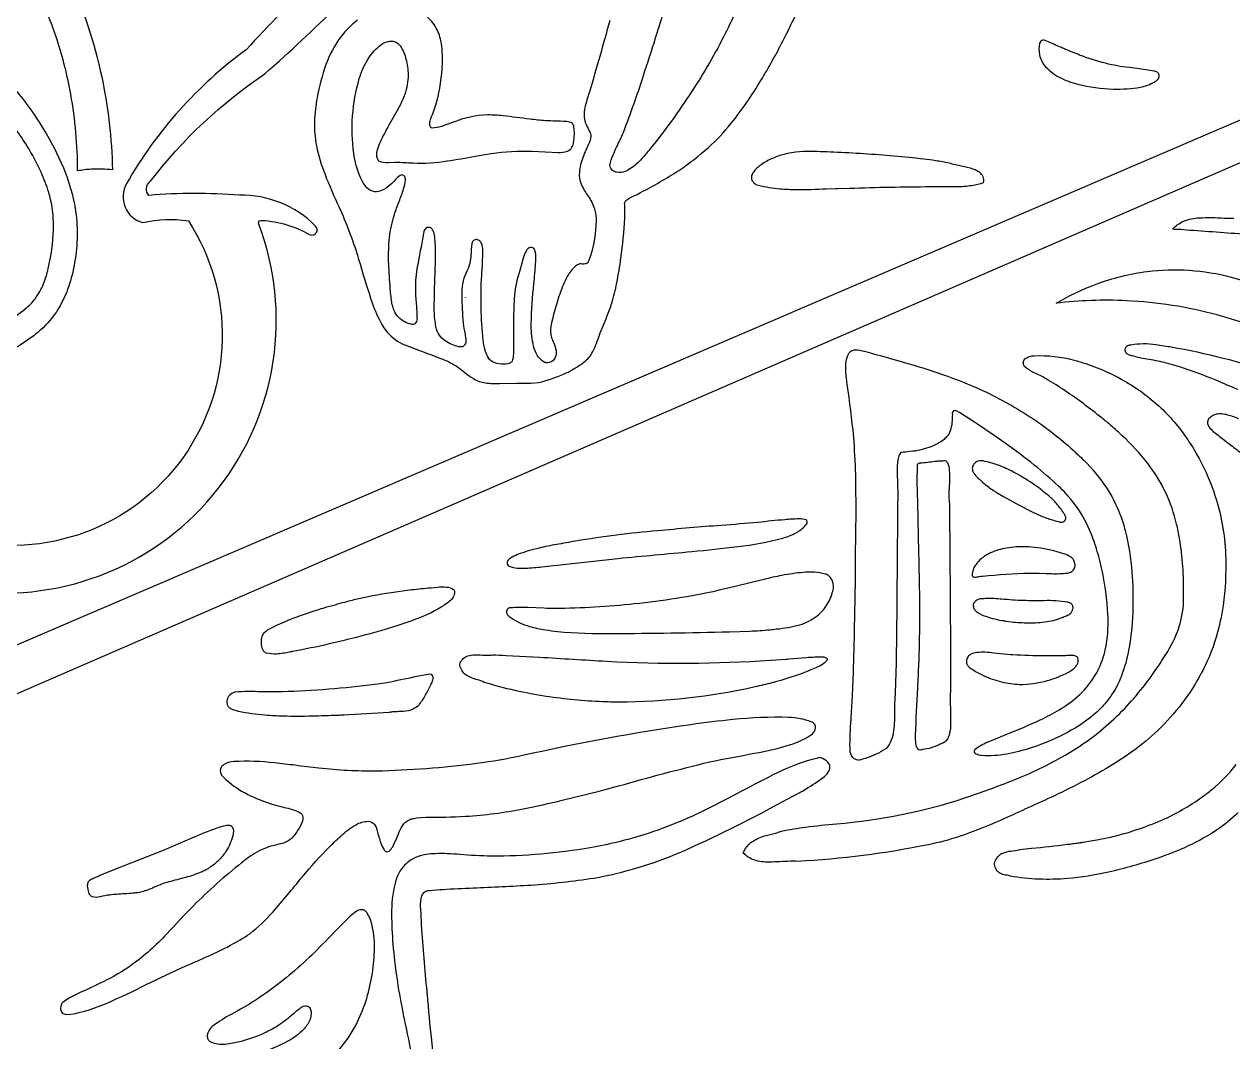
# Model space of a CAD drawing. Header units: millimetres. Extents: x 0 to 1000, y 0 to 780.
# Drawn here: x 232.5 to 430.3, y 267.4 to 434 of the extents above; entities that cross this region are included whole.
import ezdxf

# ---------------------------------------------------------------- set-up
doc = ezdxf.new("R2010")
doc.units = ezdxf.units.MM
doc.layers.add('Default', color=70, linetype='Continuous')

msp = doc.modelspace()

# ---------------------------------------------------------------- linework, layer by layer
at = {"layer": 'Default'}
msp.add_lwpolyline([(152.85, 290.35), (685.43, 521.64), (683.3, 526.41), (148.1, 296.68)], close=True, dxfattribs=at)
for points in [[(210.13, 465.61), (212.57, 472.25), (214.66, 470.84, -0.019845), (220.06, 466.78, -0.034778), (228.01, 459.24, -0.041326), (234.84, 450.47, -0.024449), (238.4, 444.42, -0.036712), (242.54, 434.77, -0.053665), (246.37, 417.88, -0.022968), (246.9, 410.15, 0.040906), (243.45, 410.26, 0.03258), (241.21, 409.98, 0.044299), (240.08, 422.53, 0.035259), (237.83, 431.47, 0.016209), (236.49, 435.15, 0.031532), (233.19, 442.03, 0.030423), (229.34, 448.05, 0.021831), (225.77, 452.47, 0.029396), (220.51, 457.79, 0.018181), (216.49, 461.18, 0.011385), (214.05, 462.99, 0.019843), (210.13, 465.61)], [(271.37, 401.88, -0.119101), (279.27, 399.5, 0.785311), (280.16, 400.96, 0.204394), (267.71, 406, 0.041011), (252.88, 405.97, -0.447106), (253.09, 408.25, -0.080763), (271.93, 425.95, 0.030917), (294.76, 448.68, 0.122508), (291.79, 453.07, 0.016918), (268.79, 429.81, 0.105826), (249.21, 407.9, 0.490909), (251.87, 401.52, -0.09331), (259.33, 401.83, -0.680867), (222.12, 349.68, 0.342865), (207.86, 372.04, 0.126397), (209.61, 367.47, -0.239508), (219.27, 351.21, -0.244317), (220.35, 343.06, 0.092017), (217.98, 331.84, 0.97392), (220.5, 331.47, 0.042275), (223.58, 341.18, 0.564959), (270.8, 401.44, -0.443517)], [(398.67, 430.9, 0.115695), (398.66, 428.99, 0.062094), (399.02, 427.95, 0.048762), (399.38, 427.36, 0.048196), (400.57, 426.18, 0.054633), (401.88, 425.33, 0.030059), (403.45, 424.66, 0.041649), (403.81, 424.53), (404.92, 424.19, 0.054372), (410.75, 423.39, 0.021072), (413.01, 423.43), (413.6, 423.47), (414.61, 423.59, 0.081318), (416.92, 424.27, 0.022263), (417.57, 424.62, 0.108667), (418.02, 424.94, 0.125937), (418.23, 425.32, 0.031408), (418.25, 425.45, 0.120016), (418.17, 425.87, 0.115102), (418.01, 426.08, 0.102013), (417.64, 426.27, 0.070343), (417.39, 426.3), (416.4, 426.49), (414.66, 426.74), (413.36, 426.91, -0.036502), (409.46, 427.6, -0.027484), (405.21, 428.96, -0.002315), (402.81, 429.92, -0.010289), (402.07, 430.25, -0.021324), (401.03, 430.71, -0.026274), (399.87, 431.24, 0.124842), (399.23, 431.38, 0.168373), (398.89, 431.23, 0.101585)], [(389.49, 408.08, 0.162739), (389.43, 409.04, 0.087326), (389.18, 409.42, 0.081698), (388.68, 409.85, 0.065995), (387.5, 410.36), (386.59, 410.6), (384.91, 410.96, -0.027775), (383.86, 411.26, 0.018697), (381.65, 411.64, 0.019719), (379.71, 411.91, 0.012999), (374.84, 412.41, 0.008114), (364.97, 413.05, 0.009445), (360.68, 413.16, 0.086845), (355.54, 412.28, 0.043802), (353.77, 411.42, 0.020405), (352.89, 410.85, 0.062858), (351.82, 409.8, 0.063801), (351.54, 409.25, 0.16583), (351.56, 408.52, 0.077641), (351.76, 408.19, 0.079526), (352.23, 407.75, 0.03513), (352.68, 407.63, 0.037173), (356.17, 407.05, 0.013258), (358.81, 406.94, 0.015122), (363.76, 407.07), (365.25, 407.11, -0.032677), (365.62, 407.12, -0.041789), (366.17, 407.13, -0.043481), (366.73, 407.13, -0.006844), (379.99, 407.41), (380.59, 407.44), (385.05, 407.42, 0.034889), (387.62, 407.62, 0.043291)], [(458.65, 370.13, 0.032377), (449.11, 376.99, 0.034736), (439.11, 382.35, 0.040595), (427.73, 386.41, 0.053965), (412.9, 388.73, 0.041737), (401.4, 388.32, -0.044452), (407.95, 391.45, -0.058099), (416.27, 393.51, -0.095921), (430.04, 392.6, -0.058836), (438.91, 389.05, -0.048313), (446.54, 383.85, -0.042765), (453.47, 376.92, -0.030638), (458.37, 370.3)], [(304.72, 389.26, -0.001284), (304.71, 389.22)], [(384.39, 370.13, -0.018034), (384.32, 368.76, -0.056948), (384.05, 367.44, -0.083824), (383.45, 366.42, -0.053322), (382.89, 365.91, -0.051785), (381.94, 365.31, -0.069063), (379.05, 364.27, -0.040018), (377.51, 364.04, 0.008463), (375.98, 363.86, 0.14287), (375.57, 363.14, 0.052203), (375.37, 361.21, 0.011821), (375.43, 358.5, 0.00474), (375.48, 356.89, -0.04005), (375.42, 355.8, -0.001594), (375.25, 334.46), (375.17, 329.49), (375.05, 324.52, 0.037216), (374.96, 323.31, 0.015028), (374.92, 321.17, -0.039541), (374.7, 317.94, -0.072474), (374.24, 316.41, -0.091211), (373.6, 315.49, -0.029699), (373.38, 315.29, -0.063867), (370.4, 313.87, -0.021389), (369.42, 313.59, -0.217435), (368.46, 313.67, -0.143919), (367.88, 314.28, -0.126538), (367.64, 315.45, -0.022357), (367.81, 320.23, 0.005631), (368.04, 323.81, 0.005117), (368.37, 333.95, -0.000684), (368.5, 340.93, 0.002601), (368.52, 342.58, 0.006363), (368.56, 345.45), (368.62, 352.01, 0.004936), (368.6, 358.72, 0.012236), (368.35, 364.91), (368.26, 366.33), (368.14, 367.55, 0.006378), (367.04, 376.08, -0.038557), (366.97, 378.41, -0.087987), (367.28, 379.76, -0.038144), (367.51, 380.19, -0.123421), (368.01, 380.59, -0.078361), (368.32, 380.68, -0.061169), (368.86, 380.7, -0.021089), (371.88, 379.94), (372.78, 379.7), (377.13, 378.47, -0.013513), (383.61, 376.37, -0.02067), (389.99, 373.74, -0.035457), (398.05, 369.1, -0.040259), (404.98, 363.51, -0.000772), (405.95, 362.58, -0.049012), (409.49, 358.27, -0.056163), (411.82, 353.81, -0.031799), (412.68, 351.1, -0.043473), (413.8, 344.27, -0.026436), (413.94, 338.54, -0.040028), (413.29, 331.75, -0.052207), (412, 327.15, -0.017334), (411.44, 325.85, -0.052005), (409.55, 322.98, -0.04117), (407.79, 321.17, -0.049203), (404.49, 318.77, -0.040092), (399.32, 316.25, -0.032179), (395.27, 314.95, -0.008776), (393.31, 314.51, -0.065385), (389.19, 314.26, -0.090736), (388.28, 314.5, -0.179167), (388.01, 314.82, -0.157709), (388.08, 315.21, -0.056283), (388.14, 315.29, -0.070971), (390.05, 316.44), (390.11, 316.47), (392.16, 317.3, -0.014979), (393.45, 317.82, 0.015298), (398.79, 320.11, 0.023034), (401.89, 321.76, 0.057538), (405.24, 324.26, 0.077339), (407.89, 327.6, 0.023424), (408.58, 328.96, 0.067245), (409.69, 333.08, 0.052446), (409.81, 338.16, 0.043771), (408.57, 345.99, 0.020741), (407.59, 349.33, 0.04901), (405.82, 353.28, 0.056173), (402.97, 357.18, 0.017968), (401.78, 358.36, 0.023424), (397.8, 361.82, 0.014809), (393.03, 365.4), (391.24, 366.68), (388.52, 368.53, 0.032863), (388.18, 368.76), (385.55, 370.42, 0.026145), (384.97, 370.72, 0.167731), (384.59, 370.73, 0.19568), (384.38, 370.35, 0.07654)], [(396.2, 377.97, -0.092811), (396.02, 378.46, -0.17618), (396.14, 379.04, -0.102343), (396.45, 379.32, -0.08117), (397.03, 379.58, -0.069791), (397.81, 379.73, -0.075591), (404.34, 378.99, -0.016799), (406.23, 378.43), (408.11, 377.77, -0.051974), (414.87, 374.15, -0.056959), (420.09, 369.6, -0.055736), (424.38, 363.63, -0.041689), (427.19, 357.43, -0.067926), (429.09, 347.81, -0.020449), (429.15, 344.72, -0.046426), (428.37, 336.87, -0.051422), (426.46, 330.52, -0.055502), (422.42, 323.39, -0.038083), (418.52, 318.86, -0.035913), (414.48, 315.37, -0.040235), (405.45, 309.84, -0.010821), (400.49, 307.4, -0.001478), (392.28, 303.65, -0.023965), (385.5, 301.01, -0.029779), (380.49, 299.67, -0.037342), (359.03, 296.94, 0.038209), (357.9, 296.97, -0.007736), (354.45, 296.81, -0.091568), (351.94, 297.17, -0.100099), (350.16, 298.28, -0.099329), (351.1, 299.72, -0.066733), (351.76, 300.24, -0.089398), (353.9, 301.17, -0.003189), (355.64, 301.63, 0.020746), (356.45, 301.9, -0.022171), (360.34, 302.54, -0.012393), (365.45, 303.08, 0.058573), (386.45, 307.33, 0.012403), (393.97, 310.07, 0.033304), (402.26, 313.98, 0.035227), (407.78, 317.62, 0.051239), (414.51, 324.11, 0.040809), (419.95, 331.82, 0.064478), (421.73, 336.09, 0.073199), (422.24, 340.61, 0.046262), (421.57, 349.81, 0.013718), (421.11, 352.16, 0.050314), (419.33, 357.29, 0.061952), (415.93, 362.65, 0.042779), (411.57, 367.22, 0.002067), (409.6, 368.93, -0.018942), (408.86, 369.55, 0.017857), (402.84, 373.99, 0.018558), (399.89, 375.84, 0.043191), (398.96, 376.36), (397.55, 377.05, -0.058748)], [(379.41, 362.2, -0.003855), (381.83, 362.47, -0.037201), (382.53, 362.53, 0.008947), (383.2, 362.56, -0.139502), (383.58, 362.23, -0.110252), (383.8, 361.59, -0.043207), (383.92, 360.17, -0.01402), (383.9, 359.03), (383.87, 358.19, 0.029565), (383.84, 357.48, 0.047144), (383.92, 355.42, -0.000124), (384.04, 339.26), (384.08, 332.1), (384.09, 324.99, 0.038831), (384.05, 322.55, -0.024386), (384.09, 319.12, -0.059003), (383.85, 317.59, -0.080188), (383.5, 316.83, -0.045924), (383.27, 316.54, -0.057892), (380.92, 315.54, -0.035153), (379.52, 315.23, 0.030055), (379.36, 315.18, -0.177039), (378.91, 315.22, -0.131828), (378.54, 315.76, -0.041906), (378.44, 316.21, -0.057118), (378.38, 317.57), (378.38, 317.62, -0.00758), (378.72, 325.33, 0.009224), (378.83, 327.29, 0.010608), (379.05, 334.46, 0.004232), (379.06, 338.83, 0.00741), (379.02, 342.46, 0.002773), (378.77, 353.28), (378.67, 357.46, -0.001616), (378.65, 359.55, -0.011452), (378.7, 361.59, 0.048887), (378.69, 361.79, -0.203226), (378.73, 362, -0.073086), (378.76, 362.04, -0.152906), (379.35, 362.2)], [(402.66, 353.91, 0.037324), (401.45, 355.51, 0.038066), (400.16, 356.78, 0.02153), (397.91, 358.55, 0.027793), (394.74, 360.49, 0.012424), (393.48, 361.14, 0.039326), (390.91, 362.12, 0.018366), (389.73, 362.43, 0.18406), (388.57, 362.44, 0.05774), (388.18, 362.23, 0.086023), (387.83, 361.86, 0.083038), (387.7, 361.57, 0.139991), (387.71, 360.91, 0.042121), (387.81, 360.67, 0.068677), (388.18, 360.13, 0.034722), (390.09, 358.41, 0.030495), (391.75, 357.27), (392.67, 356.72), (395.45, 355.18), (397, 354.4, 0.034455), (399.84, 353.15, 0.023586), (401.76, 352.56, 0.206067), (402.63, 352.57, 0.184145), (402.88, 352.79, 0.162808), (402.96, 353.27, 0.07731), (402.75, 353.77, 0.030447)], [(360.36, 351.97, 0.080656), (360.61, 352.32, 0.231138), (360.59, 352.71, 0.242426), (360.44, 352.83, 0.122652), (359.3, 353.01, 0.014614), (356.97, 352.88, 0.00406), (352.62, 352.44, -0.004941), (346.57, 351.95, 0.002655), (336.12, 351.07, 0.01877), (322.73, 349.37, -0.002981), (319.58, 348.82, 0.016923), (316.75, 348.22, 0.035903), (313.21, 347.17, 0.043139), (312.06, 346.58, 0.120325), (311.55, 346.04, 0.256055), (311.58, 345.56, 0.077528), (311.86, 345.25, 0.095362), (314.53, 344.94, 0.003289), (317.2, 345.16), (329.65, 346.55, 0.000414), (341.76, 347.67, 0.006202), (349.25, 348.47, 0.034079), (356.63, 349.87, 0.051063), (358.81, 350.73, 0.078565)], [(387.65, 343.71, 0.117936), (387.8, 343.54, 0.198214), (388.05, 343.49, 0.055452), (388.79, 343.58, -0.058236), (389.32, 343.62, -0.021806), (397.07, 344.15), (398.61, 344.14), (399.77, 344.09, 0.02406), (400.64, 344.05, 0.03551), (403.24, 344.13, 0.123237), (403.93, 344.39, 0.023545), (404.06, 344.5, 0.11152), (404.33, 344.82, 0.121402), (404.48, 345.47, 0.047885), (404.44, 345.74, 0.074971), (404.21, 346.31, 0.079993), (403.91, 346.67, 0.070049), (403.65, 346.85, 0.046546), (402.59, 347.31, 0.046938), (398.34, 348.27, 0.02159), (396.39, 348.44, 0.044616), (393.27, 348.24, 0.065666), (390.63, 347.44, 0.060708), (389.11, 346.49, 0.065035), (388.27, 345.57, 0.01933), (388.03, 345.21, 0.085024), (387.72, 344.45, 0.064101)], [(364.83, 341.2, 0.167475), (364.8, 342.81, 0.141917), (364.12, 343.73, 0.099637), (363.6, 343.98, 0.084771), (359.98, 344.25, 0.02011), (356.49, 343.76, 0.008771), (353.53, 343.1), (348.84, 341.93), (346.03, 341.27, -0.026927), (332.33, 339.08, -0.026379), (319.33, 338.35, -0.027537), (317.55, 338.37), (314.89, 338.49, 0.005924), (313.18, 338.51, 0.024496), (312.23, 338.45, 0.155515), (311.64, 338.31, 0.194891), (311.42, 337.87, 0.156598), (311.51, 337.43, 0.075573), (311.84, 337.02, 0.078933), (312.16, 336.81, 0.072567), (315.17, 335.41, 0.036129), (317.8, 334.85, 0.007889), (319.74, 334.58, 0.023598), (328.74, 334.24, 0.00421), (347.9, 334.52), (351.26, 334.65, 0.01567), (354.49, 334.87, 0.006841), (355.61, 334.99, 0.046946), (359.4, 335.67, 0.087983), (362.29, 337.14, 0.0738), (363.8, 338.82, 0.084864)], [(271.31, 333.08, -0.095918), (271.48, 333.91, -0.047453), (271.64, 334.21, -0.079423), (272.3, 334.85, -0.051344), (272.72, 335.09), (273.9, 335.67, -0.022698), (275.45, 336.33, -0.01641), (278.19, 337.36), (280.25, 338.05, -0.009332), (283.8, 339.09, -0.012575), (285.33, 339.49, -0.016642), (286.5, 339.79, -0.025318), (292.51, 340.97), (295.53, 341.38, -0.00568), (298.56, 341.71, 0.034642), (299.1, 341.72), (300.04, 341.82, -0.068229), (301.61, 341.86, -0.1155), (302.72, 341.45, -0.013844), (302.85, 341.35, -0.141188), (302.79, 340.43, -0.116704), (302.28, 339.68, -0.035262), (301.52, 339.09, 0.042375), (300.74, 338.54, -0.0435), (296.14, 336.41), (295.92, 336.33), (293.46, 335.5), (292.22, 335.12, -0.044268), (291.91, 335.02, -0.011198), (289.81, 334.41, -0.018636), (277.88, 331.57), (276.44, 331.31, -0.037184), (275.9, 331.2, -0.038036), (273.78, 330.88, -0.076525), (272.09, 331.05, -0.136665), (271.68, 331.35, -0.092493), (271.43, 331.86, -0.083827)], [(387.86, 339.17, 0.141421), (387.87, 338.47, 0.039399), (387.93, 338.31, 0.067764), (388.25, 337.89, 0.081446), (388.64, 337.61), (389.45, 337.21, 0.044166), (392.54, 336.38, 0.008428), (393.13, 336.28), (394.06, 336.16, 0.017637), (396.86, 335.99, 0.045558), (399.91, 336.2, 0.067238), (402.55, 336.93, 0.017511), (403.23, 337.25, 0.115559), (403.64, 337.45, 0.087991), (403.96, 337.86, 0.055564), (404.13, 338.27, 0.130468), (404.09, 338.78, 0.090118), (403.97, 339.01, 0.067891), (403.82, 339.15, 0.10051), (403.45, 339.32, 0.049274), (403.27, 339.35, 0.055768), (399.43, 339.61, -0.016104), (396.5, 339.63, -0.019186), (392.89, 339.84, 0.018168), (390.12, 339.98, 0.007657), (388.93, 339.9, 0.121909), (388.38, 339.71, 0.094173), (387.92, 339.25, 0.011944)], [(303.77, 329.21, -0.096299), (304.19, 330, -0.131483), (304.81, 330.48, -0.068589), (305.94, 330.73), (306.73, 330.75, 0.006035), (308.22, 330.68, 0.043372), (309.12, 330.75, -0.003306), (311.33, 330.67), (316.8, 330.39, 0.00285), (327.82, 329.71, 0.029853), (354.62, 329.87), (357.2, 330.04, 0.010589), (357.61, 330.09), (360.47, 330.33, -0.027446), (363.33, 330.41, -0.121232), (363.83, 330.19, -0.288862), (363.86, 329.83, -0.094293), (362.87, 329.03, -0.039488), (362.06, 328.65, -0.037565), (355.45, 326.32, 0.0191), (354.86, 326.16, 0.003318), (352.1, 325.5, -0.055904), (329.77, 323.02, -0.006564), (327.14, 323.06, -0.026878), (317.89, 323.95, -0.035365), (307.77, 326.24, 0.057533), (306.65, 326.66, -0.077935), (304.8, 327.44, -0.19578), (303.79, 329.05)], [(386.69, 329.8, 0.106364), (386.78, 329.24, 0.048262), (386.86, 329.05, 0.071042), (387.26, 328.62, 0.050659), (387.54, 328.44, -0.036983), (388.28, 327.98, 0.043718), (390.95, 326.78, 0.050973), (393.98, 326.04, 0.023249), (395.36, 325.92, 0.071849), (399.96, 326.53, 0.050186), (403.31, 327.87, 0.055028), (404.41, 328.65, 0.086428), (404.79, 329.11, 0.048275), (404.93, 329.39, 0.162195), (404.95, 330.27, 0.098834), (404.58, 330.53, 0.089894), (404.26, 330.62, 0.0397), (403.17, 330.63, -0.045175), (402.08, 330.61, -0.002446), (399.49, 330.58, -0.016207), (394.3, 330.75), (393.93, 330.77), (391.16, 331.05, 0.053284), (388.39, 331.14, 0.099257), (387.34, 330.82, 0.105502), (386.97, 330.47, 0.090376), (386.71, 329.86, 0.040518)], [(265.69, 323.01, -0.10848), (265.86, 323.8, -0.108102), (266.16, 324.22, -0.10825), (266.81, 324.63, -0.043349), (267.07, 324.7, -0.012096), (268.97, 324.81, -0.001512), (272.44, 324.73, 0.014554), (274.69, 324.76, 0.02636), (289.88, 325.97), (291.51, 326.19), (292.4, 326.34, 0.001825), (297.03, 327.31), (298.58, 327.6, -0.17961), (299.06, 327.59, -0.165374), (299.3, 327.27, -0.127901), (299.34, 326.8, -0.084712), (299.09, 326.07, -0.021866), (299, 325.92, -0.023361), (298.11, 324.14, -0.034861), (297.05, 322.54, -0.082666), (296.27, 321.95, -0.045025), (295.69, 321.72, -0.077218), (294.07, 321.47, -0.006346), (292.93, 321.42, 0.037171), (292.21, 321.32, -0.007831), (284.77, 320.88, -0.019435), (283.84, 320.84, -0.002783), (279.6, 320.7, -0.01197), (274.85, 320.7, -0.011832), (271.87, 320.86, -0.032815), (267.56, 321.48, 0.006537), (266.85, 321.69, -0.075253), (266.11, 322.04, -0.128908), (265.8, 322.45, -0.093401)], [(238.42, 272.74, 0.174958), (238.69, 272.15, 0.180603), (239.37, 271.89), (240.08, 271.9, 0.05587), (246.03, 273.75, 0.01514), (252.43, 276.78, -0.00977), (258.9, 279.82, 0.01942), (266.23, 283.2, 0.026898), (269.38, 285.1, 0.046301), (273.17, 288.64, 0.006332), (277.95, 294.36, -0.022584), (282.44, 299.32, -0.012176), (284.55, 301.33, -0.063541), (287.01, 303.07, -0.133855), (289.02, 303.49, -0.211191), (289.97, 302.72, -0.076632), (290.23, 301.94, 0.01939), (290.84, 299.92, 0.050091), (291.36, 298.84, 0.245236), (291.83, 298.52, 0.184227), (292.19, 298.63, 0.123371), (292.78, 299.33, 0.023551), (293.71, 301.44, -0.030239), (294.37, 302.76, -0.133088), (295.55, 303.76, -0.074914), (296.2, 303.96, -0.070883), (296.7, 304.04), (298.21, 304.15, 0.012589), (304.7, 304.33, 0.036276), (314.16, 305.56, 0.010659), (320.54, 306.94), (326.58, 308.44, -0.004453), (329.73, 309.28, -0.011127), (344.66, 313.22, -0.007978), (352.02, 314.63, 0.030508), (357.92, 316.07, 0.063746), (361.03, 317.5, 0.174527), (361.83, 318.25, 0.275201), (361.86, 319.34, 0.186236), (361.27, 319.77, 0.084323), (357.61, 320.52, 0.029762), (348.46, 320.15, 0.013132), (341.61, 319.31, 0.019509), (314.05, 314.26, -0.022743), (306.48, 312.95, -0.027787), (290.08, 311.71, -0.030675), (280.71, 312.19, -0.014191), (276.83, 312.68, -0.004512), (273.46, 313.06, 0.042985), (266.78, 313.27, 0.163559), (265.06, 312.74, 0.057403), (264.7, 312.37, 0.266056), (264.69, 311.24, 0.095936), (265.14, 310.66, 0.069482), (268.63, 308.14, 0.034921), (272.44, 306.5, 0.014013), (275.69, 305.63, -0.063748), (277.72, 304.85, -0.225011), (278.09, 303.97, -0.128992), (277.45, 302.39, -0.058047), (276.33, 300.81, -0.133581), (274.69, 299.87, 0.006406), (272.63, 299.35, 0.07162), (269.56, 297.83, 0.030118), (268.04, 296.7, 0.027621), (260.15, 289.66, 0.005465), (255.8, 285.07, -0.051901), (250.13, 280.04, -0.044943), (245.36, 277.21, -0.005537), (241.73, 275.5), (239.97, 274.63, 0.022965), (239, 274.01, 0.185044), (238.44, 273.2, 0.088096)], [(242.84, 292.92, -0.109427), (242.93, 293.47, -0.100798), (243.12, 293.77, -0.076562), (243.73, 294.18, -0.036142), (244.1, 294.32, 0.046396), (244.88, 294.67), (247.48, 295.71), (255.27, 298.78), (256.43, 299.26), (260.47, 301, -0.023219), (264.55, 302.6), (265.13, 302.75, -0.105999), (266.06, 302.86, -0.16378), (266.47, 302.65, -0.112886), (266.57, 302.51, -0.121119), (266.7, 301.88, -0.067222), (266.4, 300.42, -0.027299), (266.2, 299.92, -0.03202), (265.54, 298.68, -0.05077), (264.41, 297.24, -0.027308), (263.78, 296.65, -0.052476), (262.18, 295.53, -0.018881), (261.6, 295.25), (260.85, 294.94, -0.030485), (258.16, 294.11, 0.007712), (255.45, 293.38, 0.007234), (254.46, 293.01), (253.73, 292.69, -0.049119), (251.7, 291.94, -0.054818), (250.94, 291.79, 0.012819), (250.3, 291.73, -0.007988), (247.57, 291.54, 0.037112), (246.47, 291.43, 0.049272), (244.89, 291.12, -0.119591), (243.56, 291.11, -0.118806), (243.19, 291.53, -0.054687), (243.05, 291.87, -0.050156)]]:
    msp.add_lwpolyline(points, format="xyb", close=True, dxfattribs=at)
for points in [[(287.02, 434.66, 0.058138), (284.29, 431.96, 0.068297), (281.86, 427.4, 0.039794), (280.4, 421.96, 0.033374), (279.98, 418.16, 0.057232), (280.29, 414.07, 0.042529), (281.7, 409.38, 0.016442), (284.01, 404.06, -0.030061), (287.06, 396.02, 0.008974), (287.45, 394.75, 0.017064), (289.44, 388.36, 0.045802), (291.01, 384.83, 0.074806), (292.51, 382.93, 0.114298), (295.61, 381.18), (295.66, 381.16, -0.001718), (300.99, 379.15, -0.04511), (303.46, 377.87, -0.032448), (304.61, 376.97, 0.032137), (305.98, 375.98, 0.115164), (307.98, 375.29, 0.041912), (310.29, 375.16), (313.16, 375.25), (315.38, 375.24), (316.63, 375.33, 0.048691), (320.85, 376.77, 0.040871), (321.68, 377.17, 0.04673), (324.09, 378.66, 0.100093), (325.54, 380.4, 0.040294), (326.61, 383.1, -0.002662), (327.86, 386.15, 0.016588), (328.66, 388.33, 0.021629), (329.46, 391.64, 0.017401), (330.14, 395.71, 0.022906), (330.77, 402.27, 0.021755), (330.74, 404.71, -0.176608), (330.97, 405.12, -0.078352), (332.27, 405.91, 0.084051), (333.32, 406.44, 0.026849), (339.62, 410.07, 0.035974), (344.46, 413.82, 0.039403), (348.21, 417.8, 0.034999), (353.06, 424.8, 0.019067), (356.65, 431.25, 0.015769), (361.49, 441.51, 0.040094)], [(350.23, 439.37, -0.028297), (347.26, 432.58, -0.030849), (341.69, 422.94, -0.025349), (334.88, 413.54, -0.01526), (333.58, 411.99, -0.073932), (331.59, 410.3, -0.035256), (330.78, 409.87, -0.113564), (329.43, 409.76, -0.122941), (328.75, 410.07, -0.154396), (328.33, 410.89, -0.049552), (328.88, 412.64, -0.018072), (329.99, 415.05, 0.038325), (331.02, 417.53, 0.01122), (333.83, 425.58, 0.001903), (335.8, 431.75, -0.004058), (338.51, 439.95, -0.017356)], [(328.3, 434.59, -0.008235), (324.97, 422.92, 0.006962), (324.22, 420.29, 0.138629), (324.31, 417.89, 0.031912), (324.49, 417.45, -0.004952), (325.02, 416.44, -0.085216), (325.23, 415.65, -0.093623), (324.85, 414.37, 0.022677), (323.94, 412.3, 0.026027), (323.53, 411.02, 0.060235), (323.33, 409.28, 0.103136), (323.82, 407.43, 0.042477), (324.92, 405.62, -0.084716), (325.89, 403.48, -0.066612), (326.08, 401.81, -0.072811), (325.15, 396.1, -0.009276), (324.94, 395.46, -0.133271), (324.68, 394.96, -0.209087), (324.28, 394.75, -0.046169), (323.44, 394.77, 0.142561), (322.07, 393.76, 0.05855), (321.01, 392.01, 0.034344), (319.88, 389.08, 0.021947), (318.65, 384.56, 0.13976), (318.79, 382.68, 0.02998), (319.14, 381.82, -0.051781), (319.53, 380.56, -0.132583), (319.36, 379.42, -0.226325), (318.45, 378.59, -0.216897), (317.43, 378.76, -0.124897), (316.25, 380.12, -0.07034), (315.75, 381.71, -0.051093), (315.46, 384.97, -0.022806), (315.9, 391.55, 0.005527), (316.17, 394.8, 0.021336), (316.21, 396.05, 0.036867), (316.14, 396.68, 0.159431), (315.79, 397.35), (315.76, 397.37, 0.309889), (314.91, 397.25, 0.095777), (314.38, 396.34, 0.031938), (313.95, 395.04), (313.47, 393.27, 0.069137), (312.68, 389.11, 0.018579), (312.59, 387.1, 0.004919), (312.55, 382.57, 0.004551), (312.54, 380.49, -0.011553), (312.51, 379.59, -0.092908), (312.33, 378.85, -0.176535), (311.98, 378.51, -0.187366), (309.14, 378.73, -0.13421), (308.28, 379.64, -0.054483), (307.91, 380.62, -0.040831), (307.6, 382.26, -0.040182), (307.35, 392.89, 0.019935), (307.54, 396.91, 0.106028), (307.32, 398.12, 0.144526), (306.97, 398.56, 0.107636), (306.53, 398.73, 0.21963), (306.01, 398.58, 0.14461), (305.76, 398.12, 0.025212), (305.57, 396.14, -0.024253), (305.44, 395.04, -0.043471), (304.98, 393.7), (304.43, 392.43, 0.069686), (304.12, 390.58, 0.021497), (304.11, 389.57, 0.023617), (304.31, 385.08, 0.02193), (304.62, 383.27, -0.02927), (304.75, 382.21, -0.161349), (304.61, 381.55, -0.176175), (304.17, 381.19, -0.105039), (303.91, 381.16, -0.113382), (301.64, 381.98, -0.19285), (299.95, 384.06, -0.052299), (299.76, 385.03, -0.034389), (299.58, 387.68), (299.6, 389.29, 0.001721), (299.78, 395.56, 0.017859), (299.73, 398.54, 0.031531), (299.56, 399.74, 0.135435), (299.17, 400.53, 0.049556), (299, 400.68, 0.224523), (298.26, 400.64, 0.182827), (297.88, 400.07, -0.00618), (296.93, 394.97, 0.042892), (296.49, 391.06, 0.023206), (296.61, 388.5), (296.73, 386.75, -0.014586), (296.75, 385.95, -0.190693), (296.58, 385.14, -0.363709), (295.63, 384.92, -0.160715), (293.52, 386.28, -0.080809), (293.13, 386.9, -0.076669), (292.58, 388.81, -0.016809), (292.34, 391.28, -0.009568), (292.12, 395.18, -0.0302), (292.25, 399.09, -0.049043), (293.07, 402.83, -0.019624), (293.83, 404.97, 0.020519), (294.56, 407.03, 0.041766), (294.86, 408.49, 0.180929), (294.73, 409.08, 0.249438), (294.3, 409.33, 0.151705), (294.02, 409.25, 0.072932), (293.2, 408.52, -0.05443), (292.39, 407.71, -0.084764), (290.96, 406.76, -0.115176), (289.86, 406.56, -0.173284), (288.57, 407.24, -0.085532), (287.51, 408.91, -0.067845), (286.41, 412.86, -0.104858), (287.31, 425.09, -0.065484), (288.69, 428.21, -0.088071), (290.55, 430.39, -0.094119), (291.66, 431.06, -0.075495), (292.48, 431.24, -0.186822), (293.77, 430.72, -0.078467), (294.05, 430.39, -0.090902), (294.95, 428.3, -0.055754), (295.3, 425.71, -0.083261), (294.76, 422.51, -0.036165), (293.85, 420.52, -0.0148), (292.17, 417.5, 0.019532), (290.72, 414.7, 0.035094), (290.24, 413.39, 0.033165), (290.13, 412.82, 0.159327), (290.33, 411.86, 0.057938), (290.48, 411.65, 0.138994), (292.1, 411.36), (293.2, 411.44, -0.003496), (296.12, 411.28, 0.049353), (301.71, 411.62, 0.011716), (306.3, 412.41, 0.005137), (308.92, 412.83, -0.04583), (315.59, 413.19), (319.84, 413.02, 0.082274), (321.39, 413.23, 0.175193), (322.13, 413.87, 0.104337), (322.39, 414.66, 0.081767), (322.44, 417.22, 0.134445), (322.21, 417.72, 0.154055), (321.92, 417.92, 0.078939), (321.09, 418.07, 0.001972), (317.79, 418.2, -0.013191), (315.23, 418.45, 0.004857), (310.85, 419.01, 0.027809), (308.3, 419.14, 0.089637), (302.71, 417.95), (300.71, 417.24, -0.066461), (299.26, 417, -0.250729), (298.91, 417.3, -0.102613), (298.84, 417.82, -0.101787), (299.02, 418.55, 0.023485), (299.95, 421.16, 0.053143), (300.93, 427.58, 0.055903), (300.67, 431.28, 0.086991), (299.74, 433.66, 0.099036), (297.83, 435.69, 0.096566)], [(228.22, 426.22, -0.038337), (232.68, 421.18, -0.025721), (235.59, 416.87, -0.038988), (238.88, 410.5, -0.047835), (240.64, 404.75, -0.006367), (240.8, 403.92, -0.080773), (240.72, 395, -0.039683), (239.71, 391, -0.047661), (238.32, 387.9, -0.070141), (235.54, 384.3, -0.027107), (234.39, 383.29, -0.039967), (231.2, 381.12, -0.041252)], [(229.61, 385.18, 0.022623), (232.58, 387.37, 0.070413), (234.3, 389.12, 0.058251), (235.62, 391.48, 0.046422), (236.39, 393.98, 0.053577), (237.26, 400.35, 0.061804), (236.79, 405.31, 0.026719), (236.48, 406.46, 0.031346), (235.24, 409.77, 0.033912), (232.93, 414.06, 0.014122), (231.03, 416.89, 0.009543)], [(432.52, 399.58, 0.001781), (422.67, 400.29, 0.062467), (421.1, 400.41, -0.055848), (420.43, 400.45, -0.088351), (422.23, 401.76, -0.079078), (424.85, 402.3, -0.032389), (428.88, 402.27, 0.020036), (430.49, 402.26)], [(431.1, 374.18, 0.001327), (427.66, 375.67, 0.025211), (421.44, 377.94, 0.011784), (419.12, 378.6, 0.021198), (416.24, 379.15, -0.033567), (413.38, 379.84, -0.117232), (412.86, 380.14, -0.18202), (412.68, 380.69, -0.143888), (412.81, 381.09, -0.083286), (412.91, 381.21, -0.137826), (413.39, 381.5, -0.072486), (413.63, 381.53, -0.080459), (417.69, 381.57), (419.71, 381.26, -0.033864), (420.21, 381.17, -0.0364), (437.03, 376.92, -0.044063)], [(431.24, 369.38, 0.05454), (429.19, 370.08, 0.011579), (428.75, 370.17, 0.070462), (427.57, 370.13, 0.103156), (426.8, 369.78, 0.042053), (426.48, 369.5, 0.121737), (426.25, 369.24, 0.079628), (426.15, 368.91, 0.091005), (426.26, 368.35, 0.089331), (426.47, 368, 0.059213), (427.05, 367.39, 0.011066), (428.73, 366.05), (429.99, 365.08, -0.01056), (431.9, 363.62)], [(299.88, 260.17), (299.17, 267.67, -0.004175), (298.45, 275.17, 0.046749), (298.41, 275.6, -0.007113), (297.52, 286.5, 0.010257), (297.45, 287.63, 0.005176), (297.4, 288.89, -0.096204), (297.5, 291.07, -0.123578), (297.9, 291.82, -0.180101), (298.52, 292.16, -0.090785), (298.83, 292.15, -0.008416), (301.02, 292.36, -0.005742), (305.95, 292.59, 0.005844), (315.41, 293.07, 0.021702), (325.73, 294.21, 0.056907), (339.93, 298.45, 0.020168), (356.02, 306.39, 0.002143), (359.32, 308.17, 0.026405), (360.37, 308.77, 0.028885), (363.45, 310.83, 0.107745), (364.23, 311.79, 0.091745), (364.36, 312.34, 0.158226), (364.19, 312.93, 0.110051), (363.27, 313.73, 0.027034), (363.05, 313.84, 0.200725), (362.41, 313.87, -0.028314), (361.46, 313.64, 0.045023), (355.09, 311.14, 0.005167), (349.01, 307.96), (345.1, 305.93, -0.042168), (334.05, 301.35, -0.03467), (325.12, 299.17, -0.044526), (308.91, 297.8, -0.017799), (303.78, 298.07, 0.028149), (299.74, 298.2, 0.021351), (298.3, 298.09, 0.115177), (295.37, 296.89, 0.095799), (293.96, 295.31, 0.049212), (293.34, 293.97, 0.072036), (292.6, 288.89, 0.021075), (292.77, 284.02, 0.030543), (294.25, 273.2, 0.010317), (294.78, 270.55, -0.012414), (296.17, 263.23, -0.023636)], [(431.17, 304.93, -0.044401), (427.82, 302.18, -0.044754), (423.01, 299.46, -0.028446), (417.87, 297.42, -0.025938), (409.96, 295.17, -0.033082), (403.27, 294.13, -0.064629), (393.86, 294.52, -0.028029), (393.61, 294.6, 0.052695), (393.11, 294.7, -0.065885), (392.19, 294.99, -0.135326), (391.62, 295.53, -0.100761), (391.31, 296.45, -0.14017), (391.39, 296.97, -0.101315), (392, 297.87, -0.104934), (392.64, 298.29, -0.084761), (393.97, 298.63, 0.053892), (395.36, 298.85), (395.4, 298.86, -0.015391), (397.37, 299.08, 0.004995), (403.18, 299.73, 0.021582), (404.14, 299.85, 0.028515), (404.99, 299.97, 0.021854), (405.75, 300.08), (408.36, 300.52, -0.002818), (410.09, 300.86, 0.044591), (418.68, 303.7, 0.053252), (425.24, 307.46, 0.016611), (426.87, 308.7, 0.052636), (430.87, 312.82, 0.054708)], [(283.51, 265.58, 0.064155), (286.48, 269.62, 0.043132), (288.2, 273.51, 0.070647), (289.77, 281.73, 0.056919), (289.55, 285.84, 0.080642), (288.83, 288.04, 0.03506), (288.52, 288.57, 0.16894), (287.95, 289, 0.197791), (286.82, 288.74, 0.031535), (285.83, 287.95), (284.99, 287.15, 0.003688), (281.31, 283.37, -0.036829), (273.87, 276.73, -0.018347), (270.28, 274.18, -0.017711), (266.35, 271.89, 0.032177), (263.43, 270.04, 0.125912), (262.67, 269.18, 0.073179), (262.46, 268.65, 0.116016), (262.48, 267.96, 0.126906), (262.78, 267.52, 0.077863), (262.98, 267.39, 0.131137), (265.42, 267.03, 0.083595), (272.14, 269.04, 0.024226), (274.15, 270.16, 0.032495), (276.52, 272.02, -0.021896), (277.93, 273.13, -0.248255), (278.9, 273.23, -0.186667), (279.35, 272.66, -0.046525), (279.41, 272.38, -0.120586), (279.2, 270.92, -0.092934), (278.16, 269.39, -0.074987), (275.71, 267.53, -0.066055), (269.85, 265.29, -0.040661)]]:
    msp.add_lwpolyline(points, format="xyb", dxfattribs=at)

doc.saveas('drawing.dxf')
